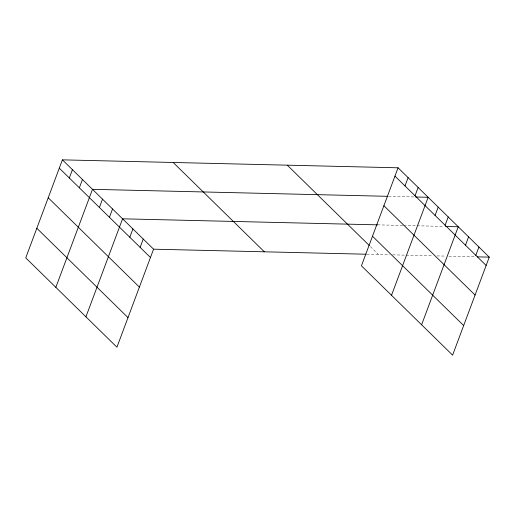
<?xml version="1.0" encoding="UTF-8"?>
<svg xmlns="http://www.w3.org/2000/svg" width="515" height="515" viewBox="0 0 515 515"><rect width="100%" height="100%" fill="white"/><g stroke="black" fill="none" stroke-linecap="round" stroke-linejoin="round"><path stroke-width="0.39" stroke-dasharray="2.58 1.93" d="M388.6 196.344L414.71 196.962M377.547 224.849L402.865 225.454M403.657 225.473L416.313 225.77M417.105 225.789L444.007 226.426M366.828 254.236L389.552 254.777M392.72 254.848L405.376 255.15M406.168 255.17L433.07 255.807M437.029 255.904L445.733 256.11M448.9 256.18L475.01 256.798M370.44 246.64L378.48 254.513"/><path stroke-width="0.77" d="M62.399 159.85L25.75 257.861L116.931 347.2L153.573 249.183L62.399 159.85L398.069 167.8L489.25 257.139L452.601 355.15L361.427 265.817L398.069 167.8M69.319 177.99L72.428 169.673M79.349 187.814L82.458 179.503M55.839 287.344L92.488 189.327L387.808 196.324M99.408 207.468L102.517 199.157M109.438 217.298L112.547 208.981M85.928 316.822L122.576 218.811L377.547 224.849M129.799 237.248L132.909 228.937M140.132 247.374L143.241 239.057M404.996 185.947L408.099 177.63M415.026 195.771L418.129 187.454M391.516 295.295L428.158 197.284L415.502 196.981M435.078 215.424L438.188 207.107M445.108 225.255L448.217 216.937M421.605 324.778L458.247 226.761L445.591 226.465M465.476 245.204L468.586 236.887M475.809 255.331L478.918 247.013M153.573 249.183L366.056 254.217M477.379 256.856L489.25 257.139M394.966 176.117L486.141 265.45M383.894 205.717L475.075 295.056M372.493 236.218L463.674 325.551M287.299 165.18L369.294 245.513M173.169 162.47L264.35 251.809M59.289 168.16L150.464 257.5M48.217 197.76L139.398 287.1M36.816 228.261L127.997 317.594"/></g></svg>
